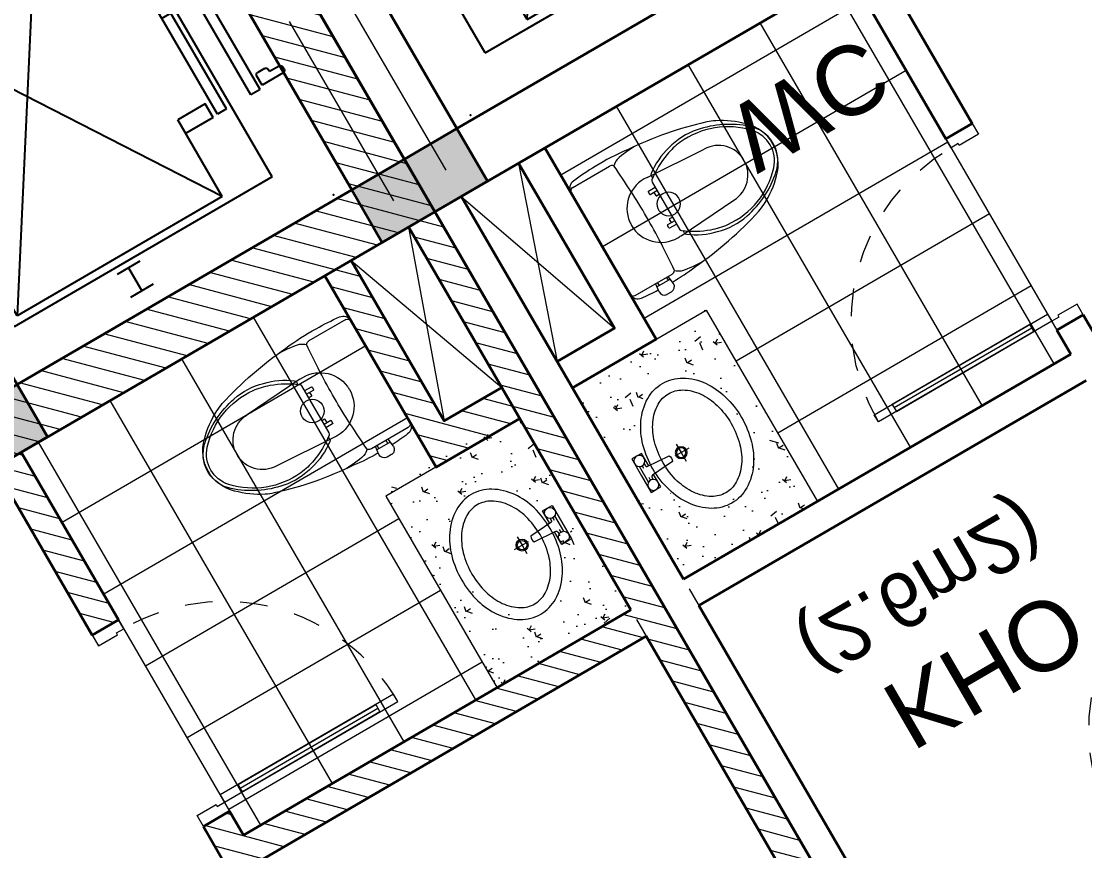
# Model space of a CAD drawing. Header units: millimetres. Extents: x 567980 to 569372, y 2065777 to 2066674.
# Drawn here: x 568854.461 to 568858.307, y 2066181.861 to 2066184.858 of the extents above; entities that cross this region are included whole.
import ezdxf
from ezdxf.enums import TextEntityAlignment as Align

# ---------------------------------------------------------------- set-up
doc = ezdxf.new("R2010")
doc.units = ezdxf.units.MM
doc.linetypes.add('CENTER', pattern=[3, 1.5, -0.5, 0.5, -0.5])
doc.linetypes.add('HIDDEN', pattern=[0.75, 0.5, -0.25])
for name, color, linetype, lineweight in [('A-COT VACH', 2, 'Continuous', 35), ('A-CUA', 25, 'Continuous', 5), ('A-HATCH', 251, 'Continuous', 5), ('A-NET THAY', 125, 'Continuous', 18), ('A-NOI THAT', 44, 'Continuous', 9), ('A-TEXT', 7, 'Continuous', 18), ('A-TRUC', 250, 'CENTER', 5), ('A-TUONG', 255, 'Continuous', 35), ('boDnv', 54, 'Continuous', 25)]:
    doc.layers.add(name, color=color, linetype=linetype, lineweight=lineweight)
for name, color, linetype in [('A-NOITHAT', 252, 'Continuous'), ('ChiaLo', 128, 'CENTER'), ('LoLK', 6, 'Continuous')]:
    doc.layers.add(name, color=color, linetype=linetype)
doc.styles.add('A1-arial', font='arial.ttf')

# ---------------------------------------------------------------- blocks, each defined once
blk = doc.blocks.new('NEN')
at = {"layer": 'ChiaLo', "ltscale": 5}
blk.add_lwpolyline([(161.2545476305531, -192.3090192119125), (151.2069923257222, -175.0160543883685)], dxfattribs=at)
at = {"layer": 'LoLK'}
for points in [[(156.3948817728087, -172.001787797315), (151.2069923257222, -175.0160543883685), (161.2545476304367, -192.3090192121454), (166.4424370776396, -189.2947526206262)], [(151.2069923257222, -175.0160543883685), (144.2898063962348, -179.035076510394), (154.3373617010657, -196.3280413341708), (161.2545476305531, -192.3090192121454)]]:
    blk.add_lwpolyline(points, close=True, dxfattribs=at)
blk = doc.blocks.new('NEN B')
at = {"layer": 'LoLK'}
for points in [[(-112.6872999267653, 45), (-120.6872999267653, 45.00000000023283), (-120.6872999269981, 25), (-112.6872999269981, 25)], [(-106.6872999269981, 44.99999999976717), (-112.6872999267653, 45), (-112.6872999269981, 25), (-106.6872999269981, 25)]]:
    blk.add_lwpolyline(points, close=True, dxfattribs=at)
blk = doc.blocks.new('AP11B2')
at = {"layer": 'A-NOITHAT'}
for p, q in [((359.9999999990687, 1491.603832304019), (-360.0000000009313, 1491.603832304019)), ((-360.0000000009313, 1341.603832304019), (-360.0000000009313, 1491.603832304019)), ((359.9999999990687, 1341.603832304019), (359.9999999990687, 1491.603832304019)), ((557.9627270745113, 1416.603832304019), (-568.2546845125034, 1416.603832304019)), ((-435.0000000009313, 1391.603832304027), (-435.0000000009313, 1441.603832304019)), ((-385.0000000009313, 1391.603832304027), (-385.0000000009313, 1441.603832304019)), ((-335.0000000009313, 1441.603832304019), (-385.0000000009313, 1441.603832304019)), ((-335.0000000009313, 1391.603832304027), (-335.0000000009313, 1441.603832304019)), ((384.9999999990687, 1441.603832304019), (334.9999999990687, 1441.603832304019)), ((334.9999999990687, 1391.603832304027), (334.9999999990687, 1441.603832304019)), ((384.9999999990687, 1391.603832304027), (384.9999999990687, 1441.603832304019)), ((434.9999999990687, 1391.603832304027), (434.9999999990687, 1441.603832304019)), ((-335.0000000009313, 1391.603832304027), (-385.0000000009313, 1391.603832304027)), ((384.9999999990687, 1391.603832304027), (334.9999999990687, 1391.603832304027)), ((359.9999999990687, 1341.603832304019), (-360.0000000009313, 1341.603832304019)), ((-725.0000000009313, 166.1255714344661), (-725.0000000009313, 1291.603832304019)), ((724.9999999990687, 1291.603832304019), (-725.0000000009313, 1291.603832304019)), ((724.9999999990687, 166.1255714344588), (724.9999999990687, 1291.603832304019)), ((-695.0000000009313, 366.1255714344516), (-695.0000000009313, 1261.603832304019)), ((694.9999999990687, 1261.603832304019), (-695.0000000009313, 1261.603832304019)), ((694.9999999990687, 366.1255714344516), (-695.0000000009313, 1261.603832304019)), ((-695.0000000009313, 366.1255714344516), (694.9999999990687, 1261.603832304019)), ((694.9999999990687, 366.1255714344516), (694.9999999990687, 1261.603832304019)), ((-850.0000000009313, 757.1255714344661), (-850.0000000009313, 857.1255714344661)), ((-750.0000000009313, 757.1255714344661), (-750.0000000009313, 857.1255714344661)), ((749.9999999990687, 757.1255714344661), (749.9999999990687, 857.1255714344661)), ((849.9999999990687, 757.1255714344661), (849.9999999990687, 857.1255714344661)), ((-750.0000000009313, 807.1255714344588), (-850.0000000009313, 807.1255714344588)), ((749.9999999990687, 807.1255714344588), (849.9999999990687, 807.1255714344516)), ((-360.0000000009313, 366.1255714344516), (-695.0000000009313, 366.1255714344516)), ((-420.0000000009313, 246.1255714344588), (-420.0000000009313, 366.1255714344516)), ((-360.0000000009313, 246.1255714344588), (-360.0000000009313, 366.1255714344516)), ((694.9999999990687, 366.1255714344516), (359.9999999990687, 366.1255714344516)), ((359.9999999990687, 246.1255714344516), (359.9999999990687, 366.1255714344516)), ((419.9999999990687, 246.1255714344516), (419.9999999990687, 366.1255714344516)), ((-360.0000000009313, 246.1255714344588), (-420.0000000009313, 246.1255714344588)), ((419.9999999990687, 246.1255714344516), (359.9999999990687, 246.1255714344516)), ((417.3913043467328, 226.1255714344588), (-417.3913043485954, 226.1255714344661)), ((-417.3913043485954, 186.1255714344588), (-417.3913043485954, 226.1255714344661)), ((-9.313225746154785e-10, 186.1255714344516), (-9.313225746154785e-10, 226.1255714344661)), ((417.3913043467328, 186.1255714344516), (417.3913043467328, 226.1255714344588)), ((724.9999999990687, 166.1255714344588), (-725.0000000009313, 166.1255714344661)), ((417.3913043467328, 186.1255714344516), (-417.3913043485954, 186.1255714344588)), ((417.3913043467328, 79.48334088382398), (-417.3913043485954, 79.48334088382398)), ((-417.3913043485954, 39.48334088382398), (-417.3913043485954, 79.48334088382398)), ((-9.313225746154785e-10, 39.48334088382398), (-9.313225746154785e-10, 79.48334088382398)), ((417.3913043467328, 39.48334088382398), (417.3913043467328, 79.48334088382398)), ((417.3913043467328, 39.48334088382398), (-417.3913043485954, 39.48334088382398)), ((-407.3913043476641, -66.86999999999534), (-407.3913043476641, 25)), ((-367.3913043485954, 25), (-407.3913043476641, 25)), ((-357.3913043485954, -15), (-357.3913043485954, 15)), ((357.3913043467328, -15), (357.3913043467328, 15)), ((407.3913043458015, 25), (367.3913043467328, 25)), ((407.3913043458015, -66.86999999999534), (407.3913043458015, 25)), ((-377.3913043476641, -66.86999999999534), (-377.3913043476641, -24.99999999999272)), ((-367.3913043485954, -24.99999999999272), (-377.3913043476641, -24.99999999999272)), ((377.3913043458015, -24.99999999999272), (367.3913043467328, -24.99999999999272)), ((377.3913043458015, -66.86999999999534), (377.3913043458015, -24.99999999999272)), ((-387.3913043485954, -76.86999999999534), (-397.3913043485954, -76.86999999999534)), ((397.3913043467328, -76.86999999999534), (387.3913043467328, -76.86999999999534))]:
    blk.add_line(p, q, dxfattribs=at)
for centre, start, end in [((-367.3913043485954, 15), 0, 90), ((367.3913043467328, 15), 90, 180), ((-367.3913043485954, -15), 270, 0), ((367.3913043467328, -15), 180, 270), ((-397.3913043485954, -66.86999999999534), 180, 270), ((-387.3913043485954, -66.86999999999534), 270, 0), ((387.3913043467328, -66.86999999999534), 180, 270), ((397.3913043467328, -66.86999999999534), 270, 0)]:
    blk.add_arc(centre, 10, start, end, dxfattribs=at)
for p in [(-900.0000000009313, 0), (899.9999999990687, 0)]:
    blk.add_point(p, dxfattribs=at)
blk = doc.blocks.new('*U306')
blk.add_line((69.99999999999977, -100.0000000000002), (69.99999999999842, -866.6666666666034))
for points in [[(2.273736754828163e-13, 146.666666692162), (60.00000000000045, 146.6666666921618), (60.00000000000023, 39.99999999999983), (50.00000000000023, 39.99999999999986), (50, -1.13686837721616e-13), (0, 0)], [(1066.666666666604, 146.6666666921603), (1006.666666666603, 146.6666666921606), (1006.666666666603, 39.99999999999834), (1016.666666666603, 39.99999999999832), (1016.666666666603, -1.687216023459315e-12), (1066.666666666603, -1.829324570611335e-12)], [(50, -1.13686837721616e-13), (49.99999999999797, -966.666666666604), (89.99999999999797, -966.6666666666038), (90, -2.273736754432321e-13)], [(50, -100.0000000000002), (89.99999999999977, -100.0000000000003), (89.99999999999842, -866.6666666666038), (49.99999999999842, -866.6666666666038)]]:
    blk.add_lwpolyline(points, close=True)
at = {"linetype": 'HIDDEN'}
blk.add_arc((50, -1.13686837721616e-13), 966.666666666604, 270, 7.802421844452399e-15, dxfattribs=at)
blk = doc.blocks.new('cot 220')
at = {"layer": 'A-COT VACH'}
h = blk.add_hatch(color=256, dxfattribs=at)
h.dxf.hatch_style = 1
h.paths.add_polyline_path([(110.0000037951395, 109.9999999980937), (-109.9999962048605, 109.9999999980937), (-109.9999962048605, -110.0000000019063), (110.0000037951395, -110.0000000019063)])
blk.add_lwpolyline([(-109.9999962048605, -110.0000000019063), (110.0000037951395, -110.0000000019063), (110.0000037951395, 109.9999999980937), (-109.9999962048605, 109.9999999980937)], close=True, dxfattribs=at)
blk = doc.blocks.new('xi')
for p, q in [((31751.29010672538, -119432.4544668607), (31751.29010672538, -119585.9954824876)), ((31976.6716985204, -119417.7680248041), (31762.50733762837, -119417.7680248041)), ((31976.6716985204, -119417.7680248041), (32190.83605941475, -119417.7680248041)), ((32202.04984522282, -119432.4544668617), (32202.04984522282, -119585.9954824876)), ((32233.53801796536, -119513.2454011077), (32202.04984522282, -119517.2796079209)), ((32214.87593571746, -119515.6362973759), (32214.87593571746, -119571.0988896061)), ((32214.87593571746, -119525.5375018017), (32202.04984522282, -119525.5375018017)), ((32256.41345199288, -119534.1399052292), (32256.41345199288, -119552.59528175)), ((32214.87593571746, -119563.2165111341), (32202.04984522282, -119563.2165111341)), ((32233.53801796536, -119573.4897858715), (32202.04984522282, -119569.4555790583)), ((31899.67036931167, -119662.6109610032), (31899.67036931167, -119690.6092520198)), ((31901.67196978905, -119660.6093605254), (31911.67308198611, -119660.6093605254)), ((31913.67123736624, -119662.6109610032), (31913.67123736624, -119690.6092520198)), ((32039.67215967688, -119662.6109610032), (32039.67215967688, -119690.6092520198)), ((32051.67142725407, -119660.6093605254), (32041.67031505701, -119660.6093605254)), ((32053.66958263653, -119662.6109610032), (32053.66958263653, -119690.6092520198)), ((31854.92202404278, -119683.8534197696), (31870.03221284456, -119913.9651276702)), ((31857.59886323565, -119699.6112865228), (31866.81449366125, -119699.6112865228)), ((31878.56571436251, -119690.6092520198), (32074.77423758336, -119690.6092520198)), ((31913.67123736624, -119677.610906749), (31926.67302773191, -119677.610906749)), ((31928.67118311438, -119679.6125072259), (31928.67118311438, -119690.6092520198)), ((32024.67221392874, -119679.6125072259), (32024.67221392874, -119690.6092520198)), ((32039.67215967688, -119677.610906749), (32026.67036931121, -119677.610906749)), ((32098.41792790542, -119683.8534197696), (32083.30773910365, -119913.9651276702)), ((32095.74453380748, -119699.6112865228), (32086.52890338187, -119699.6112865228))]:
    blk.add_line(p, q)
blk.add_circle((31976.67169852063, -119702.7669939883), 42.49869791666666)
for points in [[(31732.13193072469, -119446.7378327483), (31733.36872000524, -119430.7388093108), (31746.46697304302, -119418.2434479827), (31762.50733762883, -119417.7680248031)], [(31751.29010672585, -119432.4544668617), (31751.29010672585, -119424.344712087), (31757.86679400594, -119417.7680248031), (31765.97999387697, -119417.7680248031)], [(32187.36340316475, -119417.7680248031), (32195.47315793947, -119417.7680248031), (32202.04984522329, -119424.344712087), (32202.04984522329, -119432.4544668617)], [(32190.83605941475, -119417.7680248031), (32206.87642400057, -119418.2434479827), (32219.97467703835, -119430.7388093108), (32221.20802122072, -119446.7378327483)], [(31726.32349973635, -119541.064547156), (31726.46819374614, -119509.5384783642), (31728.40778250524, -119478.0434154281), (31732.13193072469, -119446.7378327483)], [(32221.20802122072, -119446.7378327483), (32223.87452512883, -119469.130953406), (32225.62463363537, -119491.6205367418), (32226.45834674218, -119514.1514612185)], [(31732.31796588466, -119672.5741771506), (31726.71968571746, -119628.9764937731), (31724.71464014516, -119584.9895146051), (31726.32349973635, -119541.064547156)], [(31758.21474865169, -119600.7611617418), (31753.94283024871, -119597.023233139), (31751.43135564119, -119591.6695547523), (31751.29010672585, -119585.9954824867)], [(32202.04984522329, -119585.9954824867), (32201.91204140239, -119591.6695547523), (32199.40056679488, -119597.023233139), (32195.1286483919, -119600.7611617418)], [(32227.55388710738, -119572.7249746742), (32227.45742443294, -119606.1113950284), (32225.27667898961, -119639.4599193344), (32221.02543115892, -119672.5741771506)], [(31735.49778901503, -119708.6581072705), (31735.09471284502, -119679.4747034097), (31738.06783025057, -119650.3395308824), (31744.35512951107, -119621.8382559242)], [(31744.35168441475, -119621.8348108279), (31747.29379596093, -119613.8387442054), (31752.0376924453, -119606.6281593526), (31758.21474865169, -119600.7577166455)], [(31976.67169852086, -119610.5934642563), (31903.75969765426, -119609.8906647796), (31830.89592812301, -119606.6109338785), (31758.21474865169, -119600.7611617418)], [(32195.1286483919, -119600.7611617418), (32122.44746892058, -119606.6109338785), (32049.58369938933, -119609.8906647796), (31976.67169852086, -119610.5934642563)], [(32195.1286483919, -119600.7577166455), (32201.30570459829, -119606.6281593526), (32206.04960108266, -119613.8387442054), (32208.99171262883, -119621.8348108279)], [(32208.98826753066, -119621.8382559242), (32215.27556679302, -119650.3395308824), (32218.24523910225, -119679.4747034097), (32217.84216293224, -119708.6581072705)], [(31789.96130355724, -119970.9194462458), (31759.1862655794, -119874.0571415583), (31739.83860932753, -119773.9288863512), (31732.31796588466, -119672.5741771506)], [(31899.67036931121, -119662.6109610023), (31899.67036931121, -119661.5050853537), (31900.56609413677, -119660.6093605245), (31901.67196978905, -119660.6093605245)], [(31911.67308198565, -119660.6093605245), (31912.77551254162, -119660.6093605245), (31913.67123736531, -119661.5050853537), (31913.67123736531, -119662.6109610023)], [(32039.67215967641, -119662.6109610023), (32039.67215967641, -119661.5050853537), (32040.56443940752, -119660.6093605245), (32041.67031505794, -119660.6093605245)], [(32051.67142725454, -119660.6093605245), (32052.77385780864, -119660.6093605245), (32053.66958263607, -119661.5050853537), (32053.66958263607, -119662.6109610023)], [(32221.02543115892, -119672.5741771506), (32213.50134261974, -119773.9288863512), (32194.15713146419, -119874.0571415583), (32163.37864839003, -119970.9194462458)], [(31801.25777165496, -119805.3929434242), (31810.30803749614, -119768.5304217236), (31826.76181353905, -119733.8968768017), (31849.61313189843, -119703.5903718108)], [(31819.54778359176, -119787.936644596), (31831.71241575197, -119754.3814145634), (31848.93789318294, -119722.8829065347), (31870.6247692676, -119694.533215777)], [(31849.61313189843, -119703.5903718108), (31851.50448931844, -119701.0857873904), (31854.46038124801, -119699.6112865219), (31857.59886323565, -119699.6112865219)], [(31870.6247692676, -119694.533215777), (31872.51612668947, -119692.0630823122), (31875.45479314119, -119690.6092520179), (31878.56571436205, -119690.6092520179)], [(31926.67302773238, -119677.6109067472), (31927.77545828649, -119677.6109067472), (31928.67118311391, -119678.5066315765), (31928.67118311391, -119679.612507225)], [(32024.67221392781, -119679.612507225), (32024.67221392781, -119678.5066315765), (32025.56449366079, -119677.6109067472), (32026.67036931121, -119677.6109067472)], [(32074.77423758336, -119690.6092520179), (32077.88860390239, -119690.6092520179), (32080.82382525966, -119692.0630823122), (32082.71518267968, -119694.533215777)], [(32082.71518267968, -119694.533215777), (32104.40550386065, -119722.8829065347), (32121.63098128975, -119754.3814145634), (32133.79216835738, -119787.936644596)], [(32095.74453380794, -119699.6112865219), (32098.88301579558, -119699.6112865219), (32101.83890772329, -119701.0857873904), (32103.72682005071, -119703.5903718108)], [(32103.72682005071, -119703.5903718108), (32126.58158350454, -119733.8968768017), (32143.03191444927, -119768.5304217236), (32152.08562538863, -119805.3929434242)], [(31804.89579248891, -119850.8923195088), (31807.03519678579, -119829.3639178174), (31811.96168333196, -119808.2006962458), (31819.54778359176, -119787.936644596)], [(32133.79216835738, -119787.936644596), (32141.38171371163, -119808.2006962458), (32146.3082002578, -119829.3639178174), (32148.44415945836, -119850.8923195088)], [(31796.58966727272, -119926.1366500231), (31788.71417898961, -119886.0736346142), (31790.31270329744, -119844.7255985895), (31801.25777165496, -119805.3929434242)], [(32152.08562538863, -119805.3929434242), (32163.02724865169, -119844.7255985895), (32164.62577295766, -119886.0736346142), (32156.75372977086, -119926.1366500231)], [(31898.86766206377, -120097.295883962), (31830.53419309572, -120034.5124638239), (31795.72150320836, -119943.2381040165), (31804.89579248891, -119850.8923195088)], [(32148.44415945836, -119850.8923195088), (32157.62189383522, -119943.2381040165), (32122.80920394787, -120034.5124638239), (32054.47573497982, -120097.295883962)], [(31882.28641748705, -120097.5852719815), (31838.75419092641, -120049.2299117418), (31809.13670503066, -119989.9811595688), (31796.58966727272, -119926.1366500231)], [(31976.67169852086, -120017.7658546651), (31918.87677664772, -120017.7658546651), (31871.58939600267, -119971.739378971), (31870.03221284502, -119913.9651276702)], [(32083.30773910412, -119913.9651276702), (32081.75055594274, -119971.739378971), (32034.46662039586, -120017.7658546651), (31976.67169852086, -120017.7658546651)], [(32156.75372977086, -119926.1366500231), (32144.20669201107, -119989.9811595688), (32114.58920611531, -120049.2299117418), (32071.05353445836, -120097.5852719815)], [(31802.53245698565, -120001.4739981117), (31797.50606267058, -119991.655475975), (31793.30304617897, -119981.4338776702), (31789.96130355724, -119970.9194462458)], [(32163.37864839003, -119970.9194462458), (32160.04035086461, -119981.4338776702), (32155.83388927669, -119991.655475975), (32150.80749496163, -120001.4739981117)], [(31868.08917898961, -120091.2566315765), (31841.64462603905, -120064.9671079228), (31819.52022282683, -120034.6674931208), (31802.53245698565, -120001.4739981117)], [(32150.80749496163, -120001.4739981117), (32133.81972912044, -120034.6674931208), (32111.69532590822, -120064.9671079228), (32085.25077295766, -120091.2566315765)], [(31976.67169852086, -120137.7688657353), (31935.64061128066, -120137.7688657353), (31896.39752860085, -120120.9602448577), (31868.08917898961, -120091.2566315765)], [(32085.25077295766, -120091.2566315765), (32056.94242334829, -120120.9602448577), (32017.70278576107, -120137.7688657353), (31976.67169852086, -120137.7688657353)], [(32054.47573497982, -120097.295883962), (32010.47842052669, -120137.7171893017), (31942.86153142244, -120137.7171893017), (31898.86766206377, -120097.295883962)]]:
    blk.add_open_spline(points, degree=3)
for points in [[(32233.53801796489, -119513.2454011077), (32245.36158567385, -119512.4599193344), (32255.58662907869, -119521.4068323122), (32256.37211084642, -119533.2304000231), (32256.39278142058, -119533.5335684242), (32256.40656180397, -119533.836736829), (32256.41345199288, -119534.1399052301)], [(31854.92202404232, -119683.8534197705), (31847.42205116988, -119616.6154911676), (31895.84631332287, -119556.0231517563), (31963.08768702016, -119548.5231788838), (31967.59731701107, -119548.0201949449), (31972.13106267058, -119547.7687029736), (31976.67169852086, -119547.7687029736)], [(31976.67169852086, -119547.7687029736), (32044.32648367897, -119547.7687029736), (32099.17584891335, -119602.6146231117), (32099.17584891335, -119670.2728533642), (32099.17584891335, -119674.8100441219), (32098.92091184758, -119679.3437897796), (32098.41792790496, -119683.8534197705)], [(32256.41345199288, -119552.5952817509), (32256.12750906774, -119564.4429651285), (32246.29520654955, -119573.8170699449), (32234.44752317385, -119573.5311270179), (32234.14435477086, -119573.524236829), (32233.84118636974, -119573.5104564475), (32233.53801796489, -119573.4897858696)], [(32071.05353445836, -120097.5852719815), (32024.12444374614, -120149.7130117835), (31943.82271306307, -120153.9263635622), (31891.69497326107, -120106.9938277574), (31888.39801688024, -120104.0241554463), (31885.25608979628, -120100.8856734606), (31882.28641748705, -120097.5852719815)]]:
    blk.add_open_spline(points, degree=3, knots=[0, 0, 0, 0, 1, 1, 1, 2, 2, 2, 2])
blk = doc.blocks.new('A$C78CE4EF6')
at = {"linetype": 'Continuous'}
for points in [[(272.9099743980005, 407.8112652199343), (220.4894274834332, 407.8112652199343), (220.4894274834332, 427.8112652199343), (220.4894274834332, 447.8112652199343), (290.4894274834332, 447.8112652199343), (360.4894274834369, 447.8112652199343), (360.4894274834369, 427.8112652199343), (360.4894274834369, 407.8112652199343), (308.0688805688878, 407.8112652199343)], [(323.1689194077262, 437.8112652199343), (257.8099355591366, 437.8112652199343)], [(260.4894274834369, 427.8112652199343), (270.9464681772697, 427.8112652199343)], [(320.4894274834332, 427.8112652199343), (310.0323867896368, 427.8112652199343)], [(290.421921823181, 250.5265355221927), (290.421921823181, 308.2396163186058)], [(255.1775905467402, 282.0678791264072), (290.4219218232029, 282.0678791264072), (325.6662530996437, 282.0678791264072)]]:
    blk.add_lwpolyline(points, dxfattribs=at)
for points in [[(40.00001144676571, 214.9999918006361, 0.1363991132505848), (60.47148754901355, 141.3535817116499, 0.1069699270968617), (119.2827109044301, 78.90109946765006, 0.08139384153877101), (196.0569786809392, 42.77061201166362, 0.06946845348571176), (290.0000114467657, 29.65516421385109, 0.06946845348582315), (383.9430442127159, 42.77061201166362, 0.08139384153865274), (460.717311989094, 78.90109946765006, 0.1069699270966787), (519.5285353444597, 141.3535817116499, 0.1363991132507756), (540.0000114467584, 214.9999918006361, 0.136399113250898), (519.5285353444197, 288.6464018886909, 0.1069699270965477), (460.717311989094, 351.0988841326907, 0.081393841538581), (383.9430442128105, 387.2293715886772, 0.06946845348590198), (290.0000114467657, 400.3448193864897, 0.06946845348571208), (196.0569786809392, 387.2293715886772, 0.08139384153878577), (119.2827109044083, 351.0988841326907, 0.1069699270968064), (60.47148754902082, 288.6464018886909, 0.1363991132506328)], [(83.10345972262803, 214.9999918006361, 0.1363991132507175), (97.39172963549572, 163.5977489817888, 0.106969927096764), (143.7020567185173, 114.420147924684, 0.08139384153869705), (207.862280761703, 84.2259144000709, 0.069468453485774), (290.0000114467657, 72.75861249025911, 0.0694684534857822), (372.1377421318139, 84.2259144000709, 0.08139384153872668), (436.2979661750142, 114.420147924684, 0.1069699270967358), (482.608293258043, 163.5977489817888, 0.1363991132506399), (496.8965631709034, 214.9999918006361, 0.1363991132505748), (482.6082932580539, 266.402234618552, 0.1069699270967331), (436.2979661750142, 315.5798356756568, 0.08139384153872804), (372.1377421318284, 345.7740692012012, 0.06946845348580341), (290.0000114467657, 357.2413711100817, 0.069468453485774), (207.862280761703, 345.7740692012012, 0.08139384153869675), (143.7020567185173, 315.5798356756568, 0.1069699270967864), (97.39172963548117, 266.402234618552, 0.136399113250665)]]:
    blk.add_lwpolyline(points, format="xyb", close=True, dxfattribs=at)
blk.add_lwpolyline([(257.8099355591148, 417.8112652199343), (267.3950596470422, 417.8112652199343, -0.3858324810878963), (272.3711364652881, 413.2997931092978), (278.5927070506659, 325.8220949321985, 0.2703142702328672), (302.3861479161969, 325.8220949321985), (308.6077185015747, 413.2997931092978, -0.3858324810877332), (313.5837953198497, 417.8112652199343), (323.1689194077262, 417.8112652199343)], format="xyb", dxfattribs=at)
for centre, radius in [((240.4894274834332, 427.8112652199343), 20), ((340.4894274834332, 427.8112652199343), 20), ((290.4219218232029, 282.0678791264072), 21.55172413793103), ((290.4219218232029, 282.0678791264072), 17.24137931034483)]:
    blk.add_circle(centre, radius, dxfattribs=at)
blk = doc.blocks.new('MB T1 T1 N')
at = {"layer": 'A-HATCH'}
h = blk.add_hatch(dxfattribs=at)
h.set_pattern_fill('ANSI31', color=256, scale=0.5)
h.set_pattern_definition([(45, (-245.6974602016853, -2), (-0.04419417382415922, 0.04419417382415922), [])])
h.paths.add_polyline_path([(-5.780000000144355, -2.219995999941602), (-5.149999999906868, -2.219995999941602), (-5.149999999906868, -2), (-6.000000000116415, -2), (-6.000000000116415, -4), (-5.780000000144355, -4)])
h.paths.add_polyline_path([(-5.780000000144355, -5.199999999953434), (-6.000000000116415, -5.199999999953434), (-6.000000000116415, -8.205005490453914), (-5.780000000144355, -8.205005490453914)])
h.paths.add_polyline_path([(-5.780000000144355, -12.38999600009993), (-5.650000000139698, -12.38999600009993), (-5.650000000139698, -12.76999199995771), (-5.780000000144355, -12.76999199995771), (-5.780000000144355, -12.87999200006016), (-5.540000000153668, -12.87999200006016), (-5.540000000153668, -12.27999599999748), (-5.780000000144355, -12.27999599999748), (-5.780000000144355, -11.80500549031422), (-6.000000000116415, -11.80500549031422), (-6.000000000116415, -13.28999600000679), (-5.780000000144355, -13.28999600000679)])
h.paths.add_polyline_path([(-5.780000000144355, -14.18999600014649), (-6.000000000116415, -14.18999600014649), (-6.000000000116415, -17.11000000010245), (-4.855000000097789, -17.11000000010245), (-4.855000000097789, -16.77999599999748), (-5.780000000144355, -16.77999599999748)])
h.paths.add_polyline_path([(0, -7.729995999950916), (-0.2199999999720603, -7.729995999950916), (-0.2199999999720603, -12.49999599996954), (-0.1099999999860302, -12.49999599996954), (-0.1099999999860302, -16.77999599999748), (-1.255000000004657, -16.77999599999748), (-1.255000000004657, -17.10999600007199), (0, -17.10999600007199)])
h.paths.add_polyline_path([(0, -5.529995999997482), (-1.839999999967404, -5.529995999997482), (-1.839999999967404, -6.17999600013718), (-1.619999999995343, -6.17999600013718), (-1.619999999995343, -5.749995999969542), (-0.2199999999720603, -5.749995999969542), (-0.2199999999720603, -7.509995999978855), (-1.619999999995343, -7.509995999978855), (-1.619999999995343, -7.079996000044048), (-1.839999999967404, -7.079996000044048), (-1.839999999967404, -7.729995999950916), (0, -7.729995999950916)])
h.paths.add_polyline_path([(0, -2), (-0.8999999999068677, -2), (-0.8999999999068677, -2.219995999941602), (-0.1099999999860302, -2.219995999941602), (-0.1099999999860302, -3.820000000065193), (-1.729999999981374, -3.820000000065193), (-1.729999999981374, -3.119997596601024), (-1.839999999967404, -3.119997469708323), (-1.839999999967404, -4.03000000002794), (-1.729999999981374, -4.03000000002794), (-1.729999999981374, -3.930000000167638), (-0.1099999999860302, -3.930000000167638), (-0.1099999999860302, -5.529995999997482), (0, -5.529995999997482)])
h.paths.add_polyline_path([(-1.5, -2), (-2.349999999976717, -2), (-2.349999999976717, -2.219996893312782), (-1.839999999967404, -2.219997469801456), (-1.839999999967404, -2.319997596554458), (-1.729999999981374, -2.319997596554458), (-1.729999999981374, -2.219997596694157), (-1.5, -2.21999793080613)])
h.paths.add_polyline_path([(-1.729999999981374, -4.830000000074506), (-1.839999999967404, -4.830000000074506), (-1.839999999967404, -5.529995999997482), (-1.729999999981374, -5.529995999997482)], flags=17)
h.paths.add_polyline_path([(-0.3499999999767169, -4.859996000071988), (-0.1099999999860302, -4.859996000071988), (-0.1099999999860302, -4.729995999950916), (-0.4599999999627471, -4.729995999950916), (-0.4599999999627471, -5.529995999997482), (-0.3499999999767169, -5.529995999997482)], flags=17)
h = blk.add_hatch(dxfattribs=at)
h.set_pattern_fill('SQRTMPLT', color=256, scale=0.3, pattern_type=2)
h.set_pattern_definition([(0, (-5.270000000135042, -3.930000000167638), (0, 0.3), []), (90, (-5.270000000135042, -3.930000000167638), (-0.3, 1.83697019872103e-17), [])])
h.paths.add_polyline_path([(-0.6700006033061072, -4.729995999950916), (-0.4599999999627471, -4.729995999950916), (-0.4599999999627471, -5.529995999997482), (-1.619999999995343, -5.529995999997482), (-1.619999999995343, -5.529991999967024), (-1.729999999981374, -5.529991999967024), (-1.729999999981374, -4.840000000083819), (-1.729999999981374, -4.040000000037253), (-1.729999999981374, -3.930000000167638), (-0.6700006033061072, -3.930000000167638)])
at = {"layer": 'A-HATCH', "ltscale": 100}
h = blk.add_hatch(dxfattribs=at)
h.set_pattern_fill('AR-CONC', color=251, scale=0.03, double=1)
h.set_pattern_definition([(49.99999999999999, (-4966.3934594522, 138.0816618115641), (0.215178054780226, -0.01882564049477853), [0.0225, -0.2475]), (355, (-4966.3934594522, 138.0816618115641), (-0.0416254000839, 0.2256576401100036), [0.018, -0.198]), (100.45144446, (-4966.375527947908, 138.0800930084661), (0.1735526540181336, 0.2068319972905888), [0.01912205759999978, -0.2103426335999982]), (46.18420000000002, (-4966.3934594522, 138.14166181162), (0.3201723992014717, -0.04965578423792296), [0.03374999999999965, -0.3712499999999972]), (96.63563549, (-4966.366778428783, 138.1375238194596), (0.2803985837022686, 0.2922355802323651), [0.0286831026, -0.3155141279999999]), (351.1841639899999, (-4966.3934594522, 138.14166181162), (0.2803985835164319, 0.2922355800809971), [0.027, -0.2970000003]), (21, (-4966.363459452172, 138.1266618114896), (0.1790721156355385, -0.1207856671996017), [0.0225, -0.2475]), (326.0000000000001, (-4966.363459452172, 138.1266618114896), (0.07299459957647451, 0.2175450135140559), [0.018, -0.198]), (71.45144474, (-4966.34853677603, 138.1165963392705), (0.2520667130189913, 0.09675934584190615), [0.019122057, -0.2103426336]), (37.50000000000001, (-4966.3934594522, 138.0816618115641), (0.003647956595187201, 0.09986815614939344), [0, -0.1956, 0, -0.201, 0, -0.19875]), (7.499999999999999, (-4966.3934594522, 138.0816618115641), (0.07892086123264458, 0.1183235135647081), [0, -0.1146, 0, -0.1911, 0, -0.07575]), (327.5, (-4966.460359452176, 138.0816618115641), (0.1601467308517227, -0.006766461520313927), [0, -0.075, 0, -0.234, 0, -0.3105]), (317.5, (-4966.490359452204, 138.0816618115641), (0.1749558508027159, 0.03003149469969532), [0, -0.0975, 0, -0.1554, 0, -0.2205])])
h.paths.add_polyline_path([(-0.6700006033061072, -4.749995999969542), (-0.1099999999860302, -4.749995999969542), (-0.1094899286981672, -4.573314727749676), (-0.1094899286981672, -3.930000000167638), (-0.667579265194945, -3.930000000167638)])
edge = h.paths.add_edge_path(flags=16)
edge.add_arc((-0.3099156294483691, -4.364091099938378), 0.2623453469774014, 195.8954598123414, 214.5085229850264, ccw=False)
edge.add_arc((-0.2323408904485404, -4.341999999945983), 0.3430042387699794, 180.0000000001665, 195.8954598134449, ccw=False)
edge.add_arc((-0.2323408904485404, -4.341999999945983), 0.3430042387720023, 164.1045401871707, 180.0000000002698, ccw=False)
edge.add_arc((-0.3099156294483691, -4.319908900186419), 0.2623453469774118, 505.49147701510446, 524.1045401879286, ccw=False)
edge.add_arc((-0.3589976800139993, -4.286164990393445), 0.2027827820308077, 481.0686463073448, 505.49147701304844, ccw=False)
edge.add_arc((-0.3900003016460687, -4.234707712661475), 0.142707712517116, 449.999999999889, 481.06864630839743, ccw=False)
edge.add_arc((-0.3900003016460687, -4.234707712661475), 0.1427077125133946, 418.93135368999214, 449.9999999998773, ccw=False)
edge.add_arc((-0.4210029231617227, -4.286164990393445), 0.2027827820307939, 394.5085229907711, 418.9313536911885, ccw=False)
edge.add_arc((-0.4700849738437682, -4.319908900186419), 0.2623453469758167, 375.89545980917677, 394.5085229878889, ccw=False)
edge.add_arc((-0.5476597128435969, -4.341999999945983), 0.3430042387720645, 362.95024461522513, 375.8954598118545, ccw=False)
edge.add_line((-0.2051100896205753, -4.324346007080749), (-0.1971890282584354, -4.323782647028565))
edge.add_line((-0.1971890282584354, -4.323782647028565), (-0.1971890282584354, -4.271510584047064))
edge.add_line((-0.1971890282584354, -4.271510584047064), (-0.177189028239809, -4.271510584047064))
edge.add_line((-0.177189028239809, -4.271510584047064), (-0.1571890282211825, -4.271510584047064))
edge.add_line((-0.1571890282211825, -4.271510584047064), (-0.1571890282211825, -4.341510584112257))
edge.add_line((-0.1571890282211825, -4.341510584112257), (-0.1571890282211825, -4.411510584177449))
edge.add_line((-0.1571890282211825, -4.411510583944619), (-0.177189028239809, -4.411510583944619))
edge.add_line((-0.177189028239809, -4.411510583944619), (-0.1971890282584354, -4.411510583944619))
edge.add_line((-0.1971890282584354, -4.411510583944619), (-0.1971890282584354, -4.359238520963117))
edge.add_line((-0.1971890282584354, -4.359238521195948), (-0.2050612147431821, -4.358678637072444))
edge.add_arc((-0.5476597128435969, -4.341999999945983), 0.3430042387720152, 344.10454018898224, 357.2128843299885, ccw=False)
edge.add_arc((-0.4700849738437682, -4.364091099938378), 0.2623453469799467, 325.4914770101375, 344.1045401885142, ccw=False)
edge.add_arc((-0.4210029231617227, -4.397835009731352), 0.2027827820263888, 301.06864630984467, 325.49147701007445, ccw=False)
edge.add_arc((-0.3900003016460687, -4.449292287463322), 0.1427077125142242, 270.0000000003097, 301.0686463104612, ccw=False)
edge.add_arc((-0.3900003016460687, -4.449292287463322), 0.1427077125179858, 238.931353691478, 270.00000000019867, ccw=False)
edge.add_arc((-0.3589976800139993, -4.397835009731352), 0.2027827820292544, 214.5085229862331, 238.9313536917233, ccw=False)
edge = h.paths.add_edge_path(flags=0)
edge.add_arc((-0.3099156294483691, -4.364091099938378), 0.219241898700073, 195.8954598114891, 214.5085229856299, ccw=False)
edge.add_arc((-0.2323408904485404, -4.341999999945983), 0.2999007904946627, 180.0000000000848, 195.8954598130907, ccw=False)
edge.add_arc((-0.2323408904485404, -4.341999999945983), 0.2999007904938917, 164.104540187538, 180.0000000005546, ccw=False)
edge.add_arc((-0.3099156294483691, -4.319908900186419), 0.2192418987024644, 505.4914770138168, 524.1045401879414, ccw=False)
edge.add_arc((-0.3589976800139993, -4.286164990393445), 0.1596793337543774, 481.0686463081301, 505.49147701195034, ccw=False)
edge.add_arc((-0.3900003016460687, -4.234707712661475), 0.09960426424284491, 449.9999999995731, 481.06864630874657, ccw=False)
edge.add_arc((-0.3900003016460687, -4.234707712661475), 0.09960426423516765, 418.931353691681, 449.9999999987862, ccw=False)
edge.add_arc((-0.4210029231617227, -4.286164990393445), 0.1596793337543084, 394.5085229867046, 418.9313536937208, ccw=False)
edge.add_arc((-0.4700849738437682, -4.319908900186419), 0.2192418987045806, 375.8954598129311, 394.5085229856115, ccw=False)
edge.add_arc((-0.5476597128435969, -4.341999999945983), 0.2999007904944588, 360.0000000000681, 375.895459813096, ccw=False)
edge.add_arc((-0.5476597128435969, -4.341999999945983), 0.2999007904951868, 344.1045401869234, 359.9999999999291, ccw=False)
edge.add_arc((-0.4700849738437682, -4.364091099938378), 0.2192418987042937, 325.4914770135505, 344.1045401862627, ccw=False)
edge.add_arc((-0.4210029231617227, -4.397835009731352), 0.1596793337529804, 301.0686463069561, 325.4914770139882, ccw=False)
edge.add_arc((-0.3900003016460687, -4.449292287463322), 0.09960426423486014, 270.0000000008287, 301.0686463079762, ccw=False)
edge.add_arc((-0.3900003016460687, -4.449292287463322), 0.09960426424456091, 238.9313536915639, 270.00000000071987, ccw=False)
edge.add_arc((-0.3589976800139993, -4.397835009731352), 0.1596793337523358, 214.5085229876286, 238.9313536914656, ccw=False)
edge = h.paths.add_edge_path(flags=0)
edge.add_arc((-0.3229324142448604, -4.341578089632094), 0.02155172413773835, 180, 540, ccw=False)
edge = h.paths.add_edge_path(flags=0)
edge.add_arc((-0.3229324142448604, -4.341578089632094), 0.01724137930944562, 180, 540, ccw=False)
edge = h.paths.add_edge_path(flags=0)
edge.add_arc((-0.177189028239809, -4.391510583925992), 0.01999999999991269, 419.99999999957504, 539.9999999995414, ccw=False)
edge.add_line((-0.1671890282304958, -4.374190076021478), (-0.1671890282304958, -4.308831092203036))
edge.add_arc((-0.177189028239809, -4.291510584065691), 0.02000000000000637, 179.9999999999791, 299.9999999999895, ccw=False)
edge.add_arc((-0.177189028239809, -4.291510584065691), 0.02, 360, 540, ccw=False)
edge.add_arc((-0.177189028239809, -4.291510584065691), 0.02000000000016007, 300.00000000027194, 360.00000000029183, ccw=False)
edge.add_line((-0.1671890282304958, -4.308831091970205), (-0.1671890282304958, -4.374190075788647))
edge.add_arc((-0.177189028239809, -4.391510583925992), 0.02000000000001364, 360.0000000000625, 419.9999999999744, ccw=False)
edge.add_arc((-0.177189028239809, -4.391510583925992), 0.02, 179.9999999999583, 359.99999999995833, ccw=False)
at = {"layer": 'A-NET THAY', "ltscale": 100}
for p, q in [((-1.729999999981374, -4.830000000074506), (-1.729999999981374, -4.03000000002794)), ((0, -5.529995999997482), (-1.839999999967404, -5.529995999997482))]:
    blk.add_line(p, q, dxfattribs=at)
at = {"layer": 'A-NOI THAT', "linetype": 'ByBlock'}
for p, q in [((-0.1099999999860302, -5.529995999997482), (-0.3499999999767169, -4.859996000071988)), ((-0.3499999999767169, -5.529995999997482), (-0.1099999999860302, -4.859996000071988))]:
    blk.add_line(p, q, dxfattribs=at)
blk.add_lwpolyline([(-0.1099999999860302, -4.729995999950916), (-0.6700006033061072, -4.729995999950916), (-0.6700006033061072, -3.930000000167638), (-0.1099999999860302, -3.930000000167638)], close=True, dxfattribs=at)
at = {"layer": 'A-TRUC', "ltscale": 0.5}
blk.add_line((-0.1099999999860302, -16.88999600009993), (-0.1099999999860302, -2.109996000071988), dxfattribs=at)
at = {"layer": 'A-TUONG'}
for p, q in [((0, -17.10999600007199), (0, -2)), ((-0.1099999999860302, -3.820000000065193), (-0.1099999999860302, -2.219995999941602)), ((-1.839999999967404, -4.03000000002794), (-1.839999999967404, -3.119997469708323)), ((-0.1099999999860302, -3.820000000065193), (-1.729999999981374, -3.820000000065193)), ((-1.729999999981374, -3.930000000167638), (-1.729999999981374, -4.03000000002794)), ((-0.1099999999860302, -3.930000000167638), (-1.729999999981374, -3.930000000167638)), ((-0.1099999999860302, -5.530758301261812), (-0.1099999999860302, -3.930000000167638)), ((-1.729999999981374, -4.03000000002794), (-1.839999999967404, -4.03000000002794)), ((-1.839999999967404, -5.529995999997482), (-1.839999999967404, -4.830000000074506)), ((-1.729999999981374, -4.830000000074506), (-1.839999999967404, -4.830000000074506)), ((-1.729999999981374, -5.529995999997482), (-1.729999999981374, -4.830000000074506))]:
    blk.add_line(p, q, dxfattribs=at)
at = {"layer": 'A-TUONG', "ltscale": 100}
for p, q in [((-1.729999999981374, -4.03000000002794), (-1.839999999967404, -4.03000000002794)), ((-1.729999999981374, -4.830000000074506), (-1.839999999967404, -4.830000000074506))]:
    blk.add_line(p, q, dxfattribs=at)
for points in [[(-0.1099999999860302, -4.729995999950916), (-0.4599999999627471, -4.729995999950916), (-0.4599999999627471, -5.529995999997482)], [(-0.1099999999860302, -4.859996000071988), (-0.3499999999767169, -4.859996000071988), (-0.3499999999767169, -5.529995999997482)]]:
    blk.add_lwpolyline(points, dxfattribs=at)
blk.add_lwpolyline([(-1.839999999967404, -7.079996000044048), (-1.839999999967404, -7.729995999950916), (0, -7.729995999950916), (0, -5.529995999997482), (-1.839999999967404, -5.529995999997482), (-1.839999999967404, -6.17999600013718), (-1.619999999995343, -6.17999600013718), (-1.619999999995343, -5.749995999969542), (-0.2199999999720603, -5.749995999969542), (-0.2199999999720603, -7.509995999978855), (-1.619999999995343, -7.509995999978855), (-1.619999999995343, -7.079996000044048)], close=True, dxfattribs=at)
at = {"layer": 'Defpoints'}
blk.add_lwpolyline([(-6.000000000116415, -17.00000093597919), (0, -17.00000093597919), (0, -2), (-6.000000000116415, -2)], close=True, dxfattribs=at)
at = {"layer": 'A-COT VACH', "xscale": -0.001, "yscale": 0.001, "zscale": 0.001}
for p in [(-1.729999996139668, -5.639992000069469), (-0.1099999961443245, -5.639992000069469)]:
    blk.add_blockref('cot 220', p, dxfattribs=at)
at = {"layer": 'A-CUA', "extrusion": (0, 0, -1), "xscale": 0.0007500000000000045, "yscale": 0.0007500000000000045, "zscale": -0.0007500000000000045, "rotation": 270}
blk.add_blockref('*U306', (1.729999999981374, -4.03000000002794), dxfattribs=at)
at = {"layer": 'A-NOI THAT', "linetype": 'ByBlock', "xscale": -0.001, "yscale": 0.001, "zscale": 0.001, "rotation": 270}
for name, p in [('A$C78CE4EF6', (-0.6148112651426345, -4.620419921819121)), ('xi', (118.9577680248767, -37.10666769859381))]:
    blk.add_blockref(name, p, dxfattribs=at)
at = {"layer": 'A-NOI THAT', "linetype": 'Continuous', "xscale": 0.0009583333333333349, "yscale": 0.0009583333333333349, "zscale": 0.0009583333333333349, "rotation": 90}
blk.add_blockref('AP11B2', (-0.2863796607125551, -6.629996000090614), dxfattribs=at)
blk = doc.blocks.new('*U307')
blk.add_line((69.99999999999977, -100.0000000000002), (69.99999999999842, -866.6668357360223))
for points in [[(2.273736754828163e-13, 146.666666692162), (60.00000000000045, 146.6666666921618), (60.00000000000023, 39.99999999999983), (50.00000000000023, 39.99999999999986), (50, -1.13686837721616e-13), (0, 0)], [(1066.666835736022, 146.6666666921603), (1006.666835736022, 146.6666666921606), (1006.666835736022, 39.99999999999834), (1016.666835736022, 39.99999999999832), (1016.666835736022, -1.687216298668624e-12), (1066.666835736022, -1.829324845820643e-12)], [(50, -1.13686837721616e-13), (49.99999999999797, -966.6668357360229), (89.99999999999797, -966.6668357360227), (90, -2.273736754432321e-13)], [(50, -100.0000000000002), (89.99999999999977, -100.0000000000003), (89.99999999999842, -866.6668357360227), (49.99999999999842, -866.6668357360227)]]:
    blk.add_lwpolyline(points, close=True)
at = {"linetype": 'HIDDEN'}
blk.add_arc((50, -1.13686837721616e-13), 966.666835736023, 270, 7.802421844452399e-15, dxfattribs=at)
blk = doc.blocks.new('MBT1 A1')
at = {"layer": 'A-HATCH', "ltscale": 100}
h = blk.add_hatch(dxfattribs=at)
h.set_pattern_fill('AR-CONC', color=251, scale=0.03, double=1)
h.set_pattern_definition([(49.99999999999999, (-4959.393459452083, 138.0816618120298), (0.215178054780226, -0.01882564049477853), [0.0225, -0.2475]), (355, (-4959.393459452083, 138.0816618120298), (-0.04162540008389999, 0.2256576401100036), [0.01800000000000001, -0.198]), (100.45144446, (-4959.375527947675, 138.0800930084661), (0.1735526540181336, 0.2068319972905888), [0.01912205759999985, -0.2103426335999988]), (46.18420000000001, (-4959.393459452083, 138.1416618118528), (0.3201723992014717, -0.04965578423792297), [0.03374999999999977, -0.3712499999999982]), (96.63563549, (-4959.366778428433, 138.1375238199253), (0.2803985837022686, 0.2922355802323651), [0.02868310260000001, -0.3155141279999999]), (351.1841639899999, (-4959.393459452083, 138.1416618118528), (0.2803985835164319, 0.2922355800809971), [0.027, -0.2970000003]), (20.99999999999998, (-4959.363459452288, 138.1266618117224), (0.1790721156355385, -0.1207856671996017), [0.0225, -0.2475]), (326, (-4959.363459452288, 138.1266618117224), (0.0729945995764745, 0.2175450135140559), [0.01800000000000001, -0.198]), (71.45144474, (-4959.348536775913, 138.1165963397361), (0.2520667130189913, 0.09675934584190615), [0.019122057, -0.2103426336000001]), (37.49999999999996, (-4959.393459452083, 138.0816618120298), (0.003647956595187206, 0.09986815614939346), [0, -0.1956, 0, -0.201, 0, -0.19875]), (7.499999999999998, (-4959.393459452083, 138.0816618120298), (0.07892086123264458, 0.1183235135647081), [0, -0.1146, 0, -0.1911, 0, -0.07575]), (327.5, (-4959.460359452059, 138.0816618120298), (0.1601467308517227, -0.006766461520313939), [0, -0.07500000000000001, 0, -0.2340000000000001, 0, -0.3105000000000001]), (317.5, (-4959.490359452087, 138.0816618120298), (0.1749558508027159, 0.03003149469969532), [0, -0.09750000000000002, 0, -0.1554, 0, -0.2205000000000001])])
h.paths.add_polyline_path([(0.6700006034225225, -4.749995999969542), (0.1099999998696148, -4.749995999969542), (0.1094899289309978, -4.573314727516845), (0.1094899289309978, -3.929999999934807), (0.6675792653113604, -3.929999999701977)])
edge = h.paths.add_edge_path(flags=16)
edge.add_arc((0.3099156294483691, -4.364091099705547), 0.2623453469774014, 325.4914770149736, 344.1045401876586)
edge.add_arc((0.2323408904485404, -4.341999999713153), 0.3430042387699794, 344.1045401865552, 359.9999999998334)
edge.add_arc((0.2323408904485404, -4.341999999713153), 0.3430042387720024, 359.9999999997302, 375.8954598128292)
edge.add_arc((0.3099156294483691, -4.319908899953589), 0.2623453469774119, 15.89545981207141, 34.50852298489549)
edge.add_arc((0.35899768024683, -4.286164989927784), 0.2027827820308077, 34.50852298695161, 58.93135369265522)
edge.add_arc((0.3900003018788993, -4.234707712428644), 0.142707712517116, 58.93135369160257, 90.00000000011103)
edge.add_arc((0.3900003018788993, -4.234707712428644), 0.1427077125133946, 90.00000000012271, 121.0686463100078)
edge.add_arc((0.421002923278138, -4.286164990160614), 0.2027827820307939, 121.0686463088115, 145.4914770092289)
edge.add_arc((0.4700849740765989, -4.319908899953589), 0.2623453469758167, 145.4914770121111, 164.1045401908233)
edge.add_arc((0.5476597128435969, -4.341999999945983), 0.3430042387720645, 164.1045401881455, 177.0497553847749)
edge.add_line((0.2051100896205753, -4.324346006615087), (0.1971890282584354, -4.323782646562904))
edge.add_line((0.1971890281420201, -4.323782646795735), (0.1971890281420201, -4.271510583814234))
edge.add_line((0.1971890281420201, -4.271510583581403), (0.1771890281233937, -4.271510583581403))
edge.add_line((0.1771890281233937, -4.271510583814234), (0.1571890281047672, -4.271510583814234))
edge.add_line((0.1571890281047672, -4.271510583581403), (0.1571890281047672, -4.341510583646595))
edge.add_line((0.1571890281047672, -4.341510583879426), (0.1571890281047672, -4.411510583944619))
edge.add_line((0.1571890283375978, -4.411510583711788), (0.1771890283562243, -4.411510583711788))
edge.add_line((0.1771890283562243, -4.411510583711788), (0.1971890283748507, -4.411510583711788))
edge.add_line((0.1971890281420201, -4.411510583944619), (0.1971890281420201, -4.359238520963117))
edge.add_line((0.1971890283748507, -4.359238520963117), (0.2050612148595974, -4.358678636839613))
edge.add_arc((0.5476597128435969, -4.341999999945983), 0.3430042387720152, 182.7871156700115, 195.8954598110178)
edge.add_arc((0.4700849738437682, -4.364091099938378), 0.2623453469799468, 195.8954598114858, 214.5085229898625)
edge.add_arc((0.421002923278138, -4.397835009498522), 0.2027827820263889, 214.5085229899256, 238.9313536901553)
edge.add_arc((0.3900003018788993, -4.449292287230492), 0.1427077125142242, 238.9313536895388, 269.9999999996904)
edge.add_arc((0.3900003018788993, -4.449292287230492), 0.1427077125179858, 269.9999999998013, 301.0686463085221)
edge.add_arc((0.35899768024683, -4.397835009498522), 0.2027827820292544, 301.0686463082767, 325.4914770137669)
edge = h.paths.add_edge_path(flags=0)
edge.add_arc((0.3099156294483691, -4.364091099705547), 0.219241898700073, 325.4914770143702, 344.1045401885109)
edge.add_arc((0.2323408904485404, -4.341999999713153), 0.2999007904946627, 344.1045401869093, 359.9999999999152)
edge.add_arc((0.2323408904485404, -4.341999999713153), 0.2999007904938917, 359.9999999994454, 375.895459812462)
edge.add_arc((0.3099156294483691, -4.319908899953589), 0.2192418987024644, 15.89545981205855, 34.50852298618319)
edge.add_arc((0.35899768024683, -4.286164989927784), 0.1596793337543774, 34.50852298804974, 58.93135369186989)
edge.add_arc((0.3900003018788993, -4.234707712428644), 0.09960426424284492, 58.93135369125341, 90.00000000042691)
edge.add_arc((0.3900003018788993, -4.234707712428644), 0.09960426423516766, 90.00000000121378, 121.068646308319)
edge.add_arc((0.421002923278138, -4.286164990160614), 0.1596793337543084, 121.0686463062792, 145.4914770132954)
edge.add_arc((0.4700849740765989, -4.319908899953589), 0.2192418987045806, 145.4914770143886, 164.1045401870689)
edge.add_arc((0.5476597128435969, -4.341999999945983), 0.2999007904944588, 164.104540186904, 179.9999999999319)
edge.add_arc((0.5476597128435969, -4.341999999945983), 0.2999007904951869, 180.0000000000709, 195.8954598130767)
edge.add_arc((0.4700849738437682, -4.364091099938378), 0.2192418987042938, 195.8954598137373, 214.5085229864496)
edge.add_arc((0.421002923278138, -4.397835009498522), 0.1596793337529805, 214.5085229860119, 238.9313536930439)
edge.add_arc((0.3900003018788993, -4.449292287230492), 0.09960426423486016, 238.9313536920238, 269.9999999991713)
edge.add_arc((0.3900003018788993, -4.449292287230492), 0.09960426424456092, 269.9999999992801, 301.0686463084362)
edge.add_arc((0.35899768024683, -4.397835009498522), 0.1596793337523358, 301.0686463085344, 325.4914770123715)
edge = h.paths.add_edge_path(flags=0)
edge.add_arc((0.3229324144776911, -4.341578089632094), 0.02155172413773835, 1.272221872585407e-14, 360)
edge = h.paths.add_edge_path(flags=0)
edge.add_arc((0.3229324144776911, -4.341578089632094), 0.01724137930944562, 1.272221872585407e-14, 360)
edge = h.paths.add_edge_path(flags=0)
edge.add_arc((0.1771890281233937, -4.391510583693162), 0.01999999999991269, 4.585850961921357e-10, 120.000000000425)
edge.add_line((0.1671890281140804, -4.374190075555816), (0.1671890281140804, -4.308831091737375))
edge.add_arc((0.1771890283562243, -4.291510583600029), 0.02000000000000637, 240.0000000000105, 360.0000000000209)
edge.add_arc((0.1771890283562243, -4.291510583600029), 0.02, 1.272221872585407e-14, 180)
edge.add_arc((0.1771890283562243, -4.291510583600029), 0.02000000000016007, 179.9999999997082, 239.9999999997281)
edge.add_line((0.1671890281140804, -4.308831091737375), (0.1671890281140804, -4.374190075555816))
edge.add_arc((0.1771890281233937, -4.391510583693162), 0.02000000000001365, 120.0000000000256, 179.9999999999375)
edge.add_arc((0.1771890281233937, -4.391510583693162), 0.02, 180.0000000000417, 360.0000000000417)
h = blk.add_hatch(dxfattribs=at)
h.set_pattern_fill('_USER', color=251, scale=0.3, double=1, pattern_type=0)
h.set_pattern_definition([(6.232856619229086e-15, (-314.5519877213519, -96.80991696077399), (-1.387778780781446e-17, 0.3), []), (90, (-314.5519877213519, -96.80991696077399), (-0.2999999999999999, 0), [])])
h.paths.add_polyline_path([(0.6700006034225225, -4.729995999718085), (0.4600000001955777, -4.729995999950916), (0.4599999999627471, -5.529995999997482), (1.619999999878928, -5.529995999764651), (1.619999999878928, -5.529991999734193), (1.730000000214204, -5.529991999967024), (1.730000000214204, -4.839999999618158), (1.729999999748543, -4.039999999804422), (1.729999999981374, -3.929999999934807), (0.6700006031896919, -3.929999999701977)])
at = {"layer": 'A-NET THAY', "ltscale": 100}
for p, q in [((1.729999999981374, -4.829999999841675), (1.729999999748543, -4.029999999795109)), ((0, -5.529995999764651), (1.839999999850988, -5.529995999997482))]:
    blk.add_line(p, q, dxfattribs=at)
at = {"layer": 'A-NOI THAT', "linetype": 'ByBlock'}
for p, q in [((0.1100000001024455, -5.529995999764651), (0.3500000000931323, -4.8399959995877)), ((0.3499999998603016, -5.529995999997482), (0.1099999998696148, -4.8399959995877))]:
    blk.add_line(p, q, dxfattribs=at)
blk.add_lwpolyline([(0.1100000001024455, -4.729995999718085), (0.6700006034225225, -4.729995999718085), (0.6700006031896919, -3.929999999701977), (0.1099999998696148, -3.929999999934807)], close=True, dxfattribs=at)
at = {"layer": 'A-TRUC', "ltscale": 0.5}
blk.add_line((0.1100000001024455, -16.8899959998671), (0.1099999998696148, -2.109995999606326), dxfattribs=at)
at = {"layer": 'A-TUONG'}
for p, q in [((0, -17.10999999986961), (0, -2)), ((0.1099999998696148, -3.819999999599531), (0.1099999998696148, -2.219995999708772)), ((1.839999999850988, -4.029999999795109), (1.840000000083819, -3.119997469475493)), ((0.1099999998696148, -3.819999999599531), (1.729999999981374, -3.819999999599531)), ((0.1099999998696148, -3.929999999934807), (1.729999999981374, -3.929999999934807)), ((0.1100000001024455, -5.530758300796151), (0.1099999998696148, -3.929999999934807)), ((1.729999999981374, -3.929999999934807), (1.729999999981374, -4.03000000002794)), ((1.729999999981374, -4.03000000002794), (1.839999999850988, -4.029999999795109)), ((1.730000000214204, -5.529995999997482), (1.729999999981374, -4.829999999608845)), ((1.729999999981374, -4.829999999608845), (1.840000000083819, -4.829999999841675)), ((1.839999999850988, -5.529995999997482), (1.840000000083819, -4.829999999841675))]:
    blk.add_line(p, q, dxfattribs=at)
at = {"layer": 'A-TUONG', "ltscale": 100}
for p, q in [((1.729999999981374, -4.03000000002794), (1.839999999850988, -4.029999999795109)), ((1.729999999981374, -4.829999999608845), (1.840000000083819, -4.829999999841675))]:
    blk.add_line(p, q, dxfattribs=at)
for points in [[(0.1100000001024455, -4.729995999718085), (0.4600000001955777, -4.729995999950916), (0.4599999999627471, -5.529995999997482)], [(0.1099999998696148, -4.8399959995877), (0.3500000000931323, -4.8399959995877), (0.3499999998603016, -5.529995999997482)]]:
    blk.add_lwpolyline(points, dxfattribs=at)
blk.add_lwpolyline([(1.840000000083819, -7.079995999811217), (1.840000000083819, -7.729995999718085), (0, -7.729995999718085), (0, -5.529995999764651), (1.839999999850988, -5.529995999997482), (1.840000000083819, -6.179995999904349), (1.619999999878928, -6.179995999671519), (1.619999999878928, -5.749995999736711), (0.2199999999720603, -5.749995999736711), (0.2199999999720603, -7.509995999978855), (1.620000000111759, -7.509995999746025), (1.619999999878928, -7.079995999811217)], close=True, dxfattribs=at)
at = {"layer": 'A-COT VACH', "xscale": 0.001, "yscale": 0.001, "zscale": 0.001}
blk.add_blockref('cot 220', (0.1099999961443245, -5.639991999603808), dxfattribs=at)
at = {"layer": 'A-CUA', "extrusion": (0, 0, -1), "xscale": -0.0007500000000000047, "yscale": 0.0007500000000000047, "zscale": -0.0007500000000000047, "rotation": 90}
for name, p in [('*U307', (-1.729999999981374, -2.319997469661757)), ('*U306', (-1.729999999748543, -4.029999999795109))]:
    blk.add_blockref(name, p, dxfattribs=at)
at = {"layer": 'A-NOI THAT', "linetype": 'ByBlock', "xscale": 0.001, "yscale": 0.001, "zscale": 0.001, "rotation": 90}
for name, p in [('A$C78CE4EF6', (0.6148112651426345, -4.62041992158629)), ('xi', (-118.9577680246439, -37.10666769812815))]:
    blk.add_blockref(name, p, dxfattribs=at)
at = {"layer": 'A-NOI THAT', "linetype": 'Continuous', "xscale": -0.0009583333333333351, "yscale": 0.0009583333333333351, "zscale": 0.0009583333333333339, "rotation": 270}
blk.add_blockref('AP11B2', (0.2863796604797244, -6.629995999624953), dxfattribs=at)
at = {"layer": 'A-TEXT', "style": 'A1-arial'}
for s, p in [('KHO', (0.8887375649064779, -3.224574524210766)), ('WC', (1.365777087863535, -5.31130220904015))]:
    blk.add_text(s, height=0.2500000000000001, dxfattribs=at).set_placement(p, align=Align.CENTER)
blk.add_text('(2.6m2)', height=0.2, dxfattribs=at).set_placement((0.8348749037832022, -3.465430840617046), align=Align.MIDDLE_CENTER)
blk = doc.blocks.new('MBT1 B')
at = {"layer": 'LoLK'}
blk.add_blockref('NEN B', (2.328306436538696e-10, 2.328306436538696e-10), dxfattribs=at)
at = {"layer": 'LoLK', "xscale": -1, "rotation": 180}
for name, p in [('MB T1 T1 N', (-112.6872999258339, 25.00000000046566)), ('MBT1 A1', (-112.6872999246698, 25.0000040140003))]:
    blk.add_blockref(name, p, dxfattribs=at)

msp = doc.modelspace()

# ---------------------------------------------------------------- block references
at = {"layer": 'boDnv'}
msp.add_blockref('NEN', (568697.4807461541, 2066371.697269554), dxfattribs=at)

# ---------------------------------------------------------------- next in the draw order: block references
at = {"layer": 'LoLK', "rotation": 30.15743675345276}
msp.add_blockref('MBT1 B', (568968.7296135384, 2066214.383638295), dxfattribs=at)

doc.saveas('drawing.dxf')
